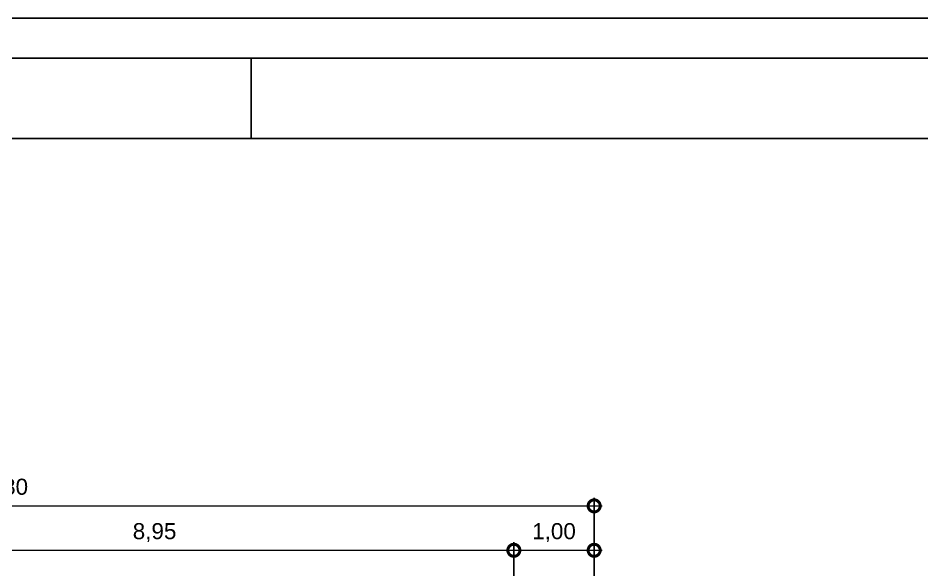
# Model space of a CAD drawing. Header units: metres. Extents: x 47642 to 47999, y 23306 to 23541.
# Drawn here: x 47663.24 to 47674.5, y 23330.22 to 23337.09 of the extents above; entities that cross this region are included whole.
import ezdxf

# ---------------------------------------------------------------- set-up
doc = ezdxf.new("R2010")
doc.units = ezdxf.units.M
doc.header["$LTSCALE"] = 0.25
doc.header["$PDMODE"] = 96
doc.layers.add('0_MRG_AUX', color=7, linetype='Continuous', true_color=0xecbcd1, plot=False)
doc.layers.add('ARQ_COTA_AZUL', color=5, linetype='Continuous', lineweight=20, true_color=0x0000ff)
doc.layers.add('MRG_EXTERNA', color=1, linetype='Continuous')
doc.layers.add('MRG_INTERNA', color=2, linetype='Continuous')
doc.styles.add('cota', font='arial.ttf')
doc.dimstyles.new('Info 01 - annot', dxfattribs={"dimtxt": 2, "dimasz": 3, "dimexe": 1, "dimexo": 1, "dimgap": 1, "dimtad": 1, "dimzin": 4, "dimtxsty": 'cota', "dimblk": 'DOTSMALL', "dimcen": 2, "dimdle": 1, "dimclrd": 256, "dimclre": 256, "dimclrt": 1, "dimazin": 2, "dimtfac": 0.09, "dimtix": 1, "dimtmove": 2, "dimatfit": 2, "dimfxl": 5, "dimfxlon": 1, "dimtolj": 1, "dimtzin": 4, "dimlwd": -1, "dimarcsym": 1})

# ---------------------------------------------------------------- blocks, each defined once
blk = doc.blocks.new('FORMATO_A3')
at = {"layer": '0_MRG_AUX'}
blk.add_lwpolyline([(0.005, -0.005), (0.005, 0.302), (-0.425, 0.302), (-0.425, -0.005)], close=True, dxfattribs=at)
at = {"layer": 'MRG_EXTERNA'}
blk.add_lwpolyline([(0, 0), (0, 0.297), (-0.42, 0.297), (-0.42, 0)], close=True, dxfattribs=at)
at = {"layer": 'MRG_INTERNA'}
blk.add_line((-0.185, 0.287), (-0.185, 0.297), dxfattribs=at)
blk.add_line((-0.185, 0.287), (-0.185, 0.297), dxfattribs=at)
blk.add_lwpolyline([(-0.01, 0.01), (-0.01, 0.287), (-0.395, 0.287), (-0.395, 0.01)], close=True, dxfattribs=at)
blk = doc.blocks.new('_DotSmall')
at = {"color": 0, "linetype": 'ByBlock', "const_width": 0.5}
blk.add_lwpolyline([(-0.0625, 0, 1), (0.0625, 0, 1)], format="xyb", close=True, dxfattribs=at)
blk = doc.blocks.new('*D157')
at = {"layer": 'ARQ_COTA_AZUL', "lineweight": -2, "transparency": 16777216}
for p, q in [((0, 10.911), (0, 11.511)), ((8.95, 10.911), (8.95, 11.511))]:
    blk.add_line(p, q, dxfattribs=at)
at = {"layer": 'ARQ_COTA_AZUL', "transparency": 16777216}
blk.add_line((-0.1, 11.411), (9.05, 11.411), dxfattribs=at)
at = {"layer": 'Defpoints', "color": 0, "transparency": 16777216}
for p in [(8.95, 11.411), (8.95, 8.95), (0, 7.7)]:
    blk.add_point(p, dxfattribs=at)
at = {"layer": 'ARQ_COTA_AZUL', "transparency": 16777216, "xscale": 0.3, "yscale": 0.3, "zscale": 0.3, "rotation": 180}
blk.add_blockref('_DotSmall', (0, 11.411), dxfattribs=at)
at = {"layer": 'ARQ_COTA_AZUL', "transparency": 16777216, "xscale": 0.3, "yscale": 0.3, "zscale": 0.3}
blk.add_blockref('_DotSmall', (8.95, 11.411), dxfattribs=at)
at = {"layer": 'ARQ_COTA_AZUL', "color": 1, "transparency": 16777216, "insert": (4.475, 11.631), "char_height": 0.2, "attachment_point": 5, "style": 'cota'}
blk.add_mtext('\\A1;8,95', dxfattribs=at)
blk = doc.blocks.new('*D158')
at = {"layer": 'ARQ_COTA_AZUL', "lineweight": -2, "transparency": 16777216}
for p, q in [((8.95, 10.911), (8.95, 11.511)), ((9.95, 10.911), (9.95, 11.511))]:
    blk.add_line(p, q, dxfattribs=at)
at = {"layer": 'ARQ_COTA_AZUL', "transparency": 16777216}
blk.add_line((8.85, 11.411), (10.05, 11.411), dxfattribs=at)
at = {"layer": 'Defpoints', "color": 0, "transparency": 16777216}
for p in [(9.95, 11.411), (9.95, 9.95), (8.95, 8.95)]:
    blk.add_point(p, dxfattribs=at)
at = {"layer": 'ARQ_COTA_AZUL', "transparency": 16777216, "xscale": 0.3, "yscale": 0.3, "zscale": 0.3, "rotation": 180}
blk.add_blockref('_DotSmall', (8.95, 11.411), dxfattribs=at)
at = {"layer": 'ARQ_COTA_AZUL', "transparency": 16777216, "xscale": 0.3, "yscale": 0.3, "zscale": 0.3}
blk.add_blockref('_DotSmall', (9.95, 11.411), dxfattribs=at)
at = {"layer": 'ARQ_COTA_AZUL', "color": 1, "transparency": 16777216, "insert": (9.45, 11.631), "char_height": 0.2, "attachment_point": 5, "style": 'cota'}
blk.add_mtext('\\A1;1,00', dxfattribs=at)
blk = doc.blocks.new('*D199')
at = {"layer": 'ARQ_COTA_AZUL', "lineweight": -2, "transparency": 16777216}
for p, q in [((-4.85, 11.464), (-4.85, 12.064)), ((9.95, 11.464), (9.95, 12.064))]:
    blk.add_line(p, q, dxfattribs=at)
at = {"layer": 'ARQ_COTA_AZUL', "transparency": 16777216}
blk.add_line((-4.95, 11.964), (10.05, 11.964), dxfattribs=at)
at = {"layer": 'Defpoints', "color": 0, "transparency": 16777216}
for p in [(9.95, 11.964), (9.95, 9.95), (-4.85, 7.7)]:
    blk.add_point(p, dxfattribs=at)
at = {"layer": 'ARQ_COTA_AZUL', "transparency": 16777216, "xscale": 0.3, "yscale": 0.3, "zscale": 0.3, "rotation": 180}
blk.add_blockref('_DotSmall', (-4.85, 11.964), dxfattribs=at)
at = {"layer": 'ARQ_COTA_AZUL', "transparency": 16777216, "xscale": 0.3, "yscale": 0.3, "zscale": 0.3}
blk.add_blockref('_DotSmall', (9.95, 11.964), dxfattribs=at)
at = {"layer": 'ARQ_COTA_AZUL', "color": 1, "transparency": 16777216, "insert": (2.55, 12.184), "char_height": 0.2, "attachment_point": 5, "style": 'cota'}
blk.add_mtext('\\A1;14,80', dxfattribs=at)
blk = doc.blocks.new('Pav_sup')
at = {"layer": 'ARQ_COTA_AZUL'}
for base, p1, p2, picture, middle in [((9.95, 11.964), (-4.85, 7.7), (9.95, 9.95), '*D199', (2.55, 12.184)), ((8.95, 11.411), (0, 7.7), (8.95, 8.95), '*D157', (4.475, 11.631)), ((9.95, 11.411), (8.95, 8.95), (9.95, 9.95), '*D158', (9.45, 11.631))]:
    dim = blk.add_linear_dim(base=base, p1=p1, p2=p2, dimstyle='Info 01 - annot', override={"dimscale": 0}, dxfattribs=at)
    dim.commit()
    dim.dimension.update_dxf_attribs({"geometry": picture, "text_midpoint": middle})

msp = doc.modelspace()

# ---------------------------------------------------------------- block references
msp.add_blockref('Pav_sup', (47660.463, 23319.05))
at = {"layer": 'ARQ_COTA_AZUL', "xscale": 100, "yscale": 100, "zscale": 100}
msp.add_blockref('FORMATO_A3', (47684.641, 23306.888), dxfattribs=at)

doc.saveas('drawing.dxf')
